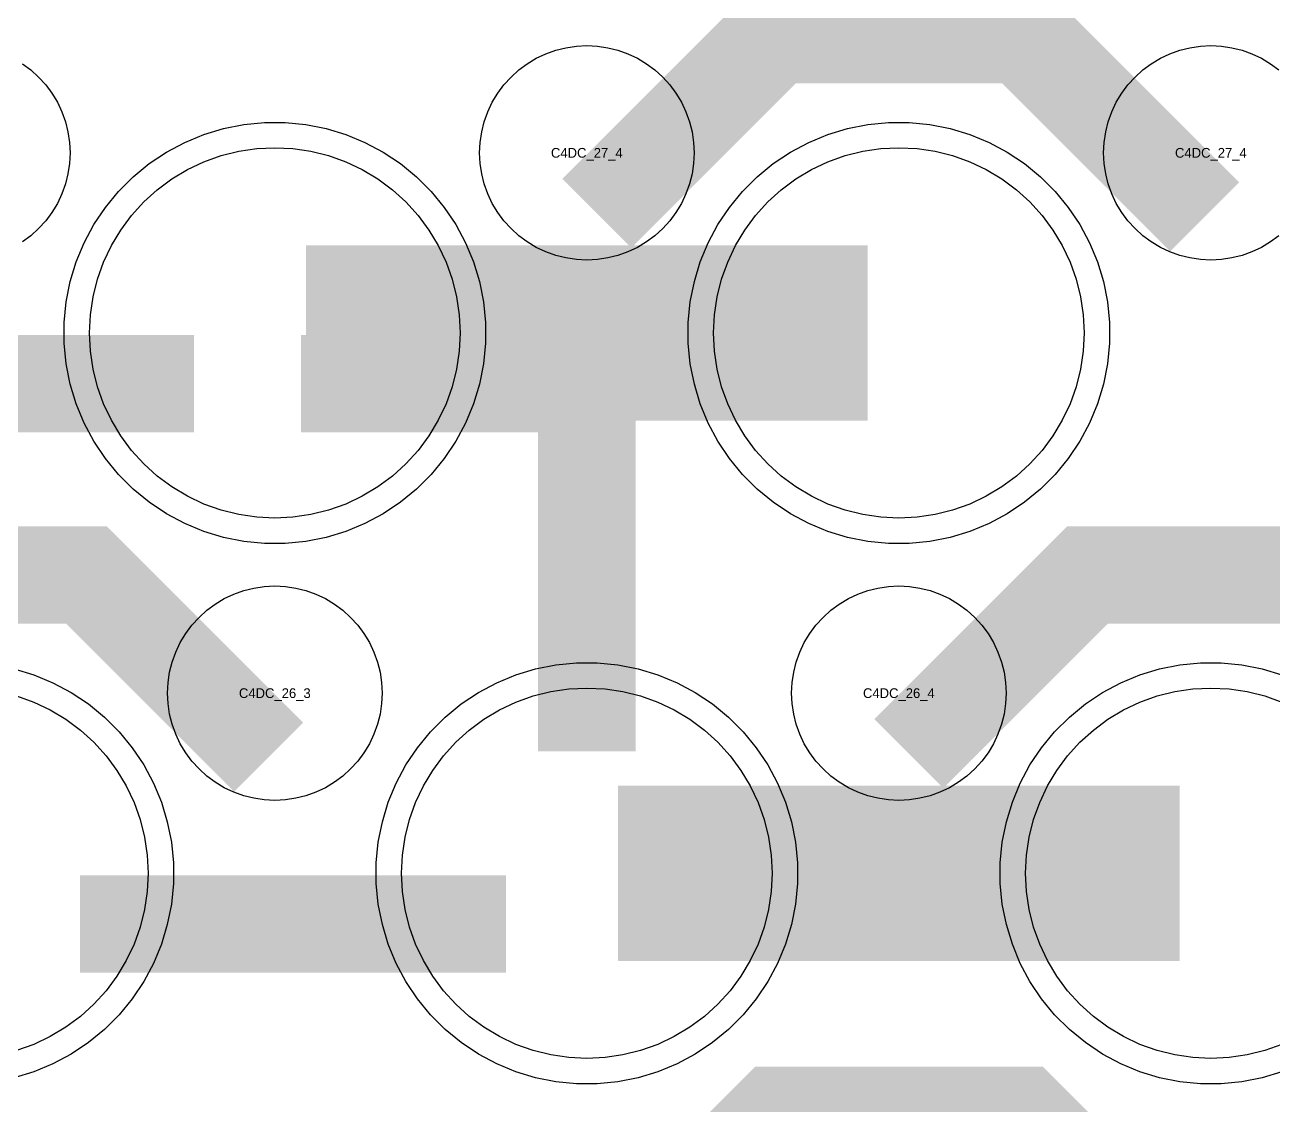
# Model space of a CAD drawing. Extents: x -11880 to 11880, y -14992 to 14992.
# Drawn here: x -10864.1 to -10544.1, y -11296.3 to -11019.4 of the extents above; entities that cross this region are included whole.
import ezdxf
from ezdxf.enums import TextEntityAlignment as Align

# ---------------------------------------------------------------- set-up
doc = ezdxf.new("R2010")
doc.units = 0
doc.header["$MEASUREMENT"] = 0
for name, color, linetype in [('GDS_775_DT_237', 138, 'CONTINUOUS'), ('RDL1_FS', 34, 'CONTINUOUS'), ('RDL_BS', 160, 'CONTINUOUS')]:
    doc.layers.add(name, color=color, linetype=linetype)

msp = doc.modelspace()

# ---------------------------------------------------------------- linework, layer by layer
at = {"layer": 'RDL1_FS'}
for points in [[(-10800, -11145.844), (-10804.657, -11145.615), (-10809.268, -11144.931), (-10813.791, -11143.799), (-10818.181, -11142.227), (-10822.395, -11140.235), (-10826.395, -11137.837), (-10830.14, -11135.059), (-10833.594, -11131.929), (-10836.724, -11128.475), (-10839.502, -11124.73), (-10841.9, -11120.73), (-10843.892, -11116.516), (-10845.464, -11112.126), (-10846.596, -11107.603), (-10847.28, -11102.992), (-10847.509, -11098.335), (-10847.28, -11093.678), (-10846.596, -11089.067), (-10845.464, -11084.544), (-10843.892, -11080.154), (-10841.9, -11075.94), (-10839.502, -11071.94), (-10836.724, -11068.195), (-10833.594, -11064.741), (-10830.14, -11061.611), (-10826.395, -11058.833), (-10822.395, -11056.435), (-10818.181, -11054.443), (-10813.791, -11052.871), (-10809.268, -11051.739), (-10804.657, -11051.055), (-10800, -11050.826), (-10795.343, -11051.055), (-10790.732, -11051.739), (-10786.209, -11052.871), (-10781.819, -11054.443), (-10777.605, -11056.435), (-10773.605, -11058.833), (-10769.86, -11061.611), (-10766.406, -11064.741), (-10763.276, -11068.195), (-10760.498, -11071.94), (-10758.1, -11075.94), (-10756.108, -11080.154), (-10754.536, -11084.544), (-10753.404, -11089.067), (-10752.72, -11093.678), (-10752.491, -11098.335), (-10752.72, -11102.992), (-10753.404, -11107.603), (-10754.536, -11112.126), (-10756.108, -11116.516), (-10758.1, -11120.73), (-10760.498, -11124.73), (-10763.276, -11128.475), (-10766.406, -11131.929), (-10769.86, -11135.059), (-10773.605, -11137.837), (-10777.605, -11140.235), (-10781.819, -11142.227), (-10786.209, -11143.799), (-10790.732, -11144.931), (-10795.343, -11145.615)], [(-10640, -11145.844), (-10644.657, -11145.615), (-10649.268, -11144.931), (-10653.791, -11143.799), (-10658.181, -11142.227), (-10662.395, -11140.235), (-10666.395, -11137.837), (-10670.14, -11135.059), (-10673.594, -11131.929), (-10676.724, -11128.475), (-10679.502, -11124.73), (-10681.9, -11120.73), (-10683.892, -11116.516), (-10685.464, -11112.126), (-10686.596, -11107.603), (-10687.28, -11102.992), (-10687.509, -11098.335), (-10687.28, -11093.678), (-10686.596, -11089.067), (-10685.464, -11084.544), (-10683.892, -11080.154), (-10681.9, -11075.94), (-10679.502, -11071.94), (-10676.724, -11068.195), (-10673.594, -11064.741), (-10670.14, -11061.611), (-10666.395, -11058.833), (-10662.395, -11056.435), (-10658.181, -11054.443), (-10653.791, -11052.871), (-10649.268, -11051.739), (-10644.657, -11051.055), (-10640, -11050.826), (-10635.343, -11051.055), (-10630.732, -11051.739), (-10626.209, -11052.871), (-10621.819, -11054.443), (-10617.605, -11056.435), (-10613.605, -11058.833), (-10609.86, -11061.611), (-10606.406, -11064.741), (-10603.276, -11068.195), (-10600.498, -11071.94), (-10598.1, -11075.94), (-10596.108, -11080.154), (-10594.536, -11084.544), (-10593.404, -11089.067), (-10592.72, -11093.678), (-10592.491, -11098.335), (-10592.72, -11102.992), (-10593.404, -11107.603), (-10594.536, -11112.126), (-10596.108, -11116.516), (-10598.1, -11120.73), (-10600.498, -11124.73), (-10603.276, -11128.475), (-10606.406, -11131.929), (-10609.86, -11135.059), (-10613.605, -11137.837), (-10617.605, -11140.235), (-10621.819, -11142.227), (-10626.209, -11143.799), (-10630.732, -11144.931), (-10635.343, -11145.615)], [(-10720, -11284.409), (-10724.657, -11284.18), (-10729.268, -11283.496), (-10733.791, -11282.364), (-10738.181, -11280.792), (-10742.395, -11278.8), (-10746.395, -11276.402), (-10750.14, -11273.624), (-10753.594, -11270.494), (-10756.724, -11267.04), (-10759.502, -11263.295), (-10761.9, -11259.295), (-10763.892, -11255.081), (-10765.464, -11250.691), (-10766.596, -11246.168), (-10767.28, -11241.557), (-10767.509, -11236.9), (-10767.28, -11232.243), (-10766.596, -11227.632), (-10765.464, -11223.109), (-10763.892, -11218.719), (-10761.9, -11214.505), (-10759.502, -11210.505), (-10756.724, -11206.76), (-10753.594, -11203.306), (-10750.14, -11200.176), (-10746.395, -11197.398), (-10742.395, -11195), (-10738.181, -11193.008), (-10733.791, -11191.436), (-10729.268, -11190.304), (-10724.657, -11189.62), (-10720, -11189.391), (-10715.343, -11189.62), (-10710.732, -11190.304), (-10706.209, -11191.436), (-10701.819, -11193.008), (-10697.605, -11195), (-10693.605, -11197.398), (-10689.86, -11200.176), (-10686.406, -11203.306), (-10683.276, -11206.76), (-10680.498, -11210.505), (-10678.1, -11214.505), (-10676.108, -11218.719), (-10674.536, -11223.109), (-10673.404, -11227.632), (-10672.72, -11232.243), (-10672.491, -11236.9), (-10672.72, -11241.557), (-10673.404, -11246.168), (-10674.536, -11250.691), (-10676.108, -11255.081), (-10678.1, -11259.295), (-10680.498, -11263.295), (-10683.276, -11267.04), (-10686.406, -11270.494), (-10689.86, -11273.624), (-10693.605, -11276.402), (-10697.605, -11278.8), (-10701.819, -11280.792), (-10706.209, -11282.364), (-10710.732, -11283.496), (-10715.343, -11284.18)]]:
    msp.add_lwpolyline(points, close=True, dxfattribs=at)
for points in [[(-10791.998, -11098.335, 45, 45, 0), (-10719.998, -11098.335, 45, 45, 0)], [(-10719.998, -11098.335, 45, 45, 0), (-10647.998, -11098.335, 45, 45, 0)], [(-10711.998, -11236.9, 45, 45, 0), (-10639.998, -11236.9, 45, 45, 0)], [(-10639.998, -11236.9, 45, 45, 0), (-10567.998, -11236.9, 45, 45, 0)]]:
    msp.add_lwpolyline(points, format="xyseb", dxfattribs=at)
for points in [[(-10541.819, -11280.792), (-10546.209, -11282.364), (-10550.732, -11283.496), (-10555.343, -11284.18), (-10560, -11284.409), (-10564.657, -11284.18), (-10569.268, -11283.496), (-10573.791, -11282.364), (-10578.181, -11280.792), (-10582.395, -11278.8), (-10586.395, -11276.402), (-10590.14, -11273.624), (-10593.594, -11270.494), (-10596.724, -11267.04), (-10599.502, -11263.295), (-10601.9, -11259.295), (-10603.892, -11255.081), (-10605.464, -11250.691), (-10606.596, -11246.168), (-10607.28, -11241.557), (-10607.509, -11236.9), (-10607.28, -11232.243), (-10606.596, -11227.632), (-10605.464, -11223.109), (-10603.892, -11218.719), (-10601.9, -11214.505), (-10599.502, -11210.505), (-10596.724, -11206.76), (-10593.594, -11203.306), (-10590.14, -11200.176), (-10586.395, -11197.398), (-10582.395, -11195), (-10578.181, -11193.008), (-10573.791, -11191.436), (-10569.268, -11190.304), (-10564.657, -11189.62), (-10560, -11189.391), (-10555.343, -11189.62), (-10550.732, -11190.304), (-10546.209, -11191.436), (-10541.819, -11193.008)], [(-10866.209, -11191.436), (-10861.819, -11193.008), (-10857.605, -11195), (-10853.605, -11197.398), (-10849.86, -11200.176), (-10846.406, -11203.306), (-10843.276, -11206.76), (-10840.498, -11210.505), (-10838.1, -11214.505), (-10836.108, -11218.719), (-10834.536, -11223.109), (-10833.404, -11227.632), (-10832.72, -11232.243), (-10832.491, -11236.9), (-10832.72, -11241.557), (-10833.404, -11246.168), (-10834.536, -11250.691), (-10836.108, -11255.081), (-10838.1, -11259.295), (-10840.498, -11263.295), (-10843.276, -11267.04), (-10846.406, -11270.494), (-10849.86, -11273.624), (-10853.605, -11276.402), (-10857.605, -11278.8), (-10861.819, -11280.792), (-10866.209, -11282.364)]]:
    msp.add_lwpolyline(points, dxfattribs=at)
at = {"layer": 'RDL_BS'}
for points in [[(-10717.438, -11067.649, 25, 25, 0), (-10671.623, -11021.834, 25, 25, 0), (-10638.07, -11021.834, 25, 25, 0)], [(-10561.599, -11068.548, 25, 25, 0), (-10608.313, -11021.834, 25, 25, 0), (-10638.071, -11021.834, 25, 25, 0)], [(-10720, -11205.61, 25, 25, 0), (-10720, -11098.833, 25, 25, 0)], [(-10720, -11205.61, 25, 25, 0), (-10720, -11098.833, 25, 25, 0)], [(-10929.984, -11111.348, 25, 25, 0), (-10820.719, -11111.348, 25, 25, 0)], [(-10707.5, -11111.333, 25, 25, 0), (-10793.333, -11111.333, 25, 25, 0)], [(-10707.5, -11111.333, 25, 25, 0), (-10772.167, -11111.333, 25, 25, 0)], [(-10801.599, -11207.113, 25, 25, 0), (-10848.313, -11160.399, 25, 25, 0), (-10878.071, -11160.399, 25, 25, 0)], [(-10637.438, -11206.214, 25, 25, 0), (-10591.623, -11160.399, 25, 25, 0), (-10558.07, -11160.399, 25, 25, 0)], [(-10481.599, -11207.113, 25, 25, 0), (-10528.313, -11160.399, 25, 25, 0), (-10558.071, -11160.399, 25, 25, 0)], [(-10849.984, -11249.913, 25, 25, 0), (-10740.719, -11249.913, 25, 25, 0)], [(-10717.438, -11344.774, 25, 25, 0), (-10671.623, -11298.959, 25, 25, 0), (-10638.07, -11298.959, 25, 25, 0)], [(-10561.599, -11345.673, 25, 25, 0), (-10608.313, -11298.959, 25, 25, 0), (-10638.071, -11298.959, 25, 25, 0)]]:
    msp.add_lwpolyline(points, format="xyseb", dxfattribs=at)
for points in [[(-10720, -11079.641), (-10722.693, -11079.509), (-10725.365, -11079.113), (-10727.984, -11078.456), (-10730.519, -11077.549), (-10732.956, -11076.397), (-10735.28, -11075.004), (-10737.443, -11073.401), (-10739.442, -11071.589), (-10741.254, -11069.59), (-10742.857, -11067.427), (-10744.25, -11065.103), (-10745.402, -11062.666), (-10746.309, -11060.131), (-10746.966, -11057.512), (-10747.362, -11054.84), (-10747.494, -11052.147), (-10747.362, -11049.454), (-10746.966, -11046.782), (-10746.309, -11044.163), (-10745.402, -11041.628), (-10744.25, -11039.191), (-10742.857, -11036.867), (-10741.254, -11034.704), (-10739.442, -11032.705), (-10737.443, -11030.893), (-10735.28, -11029.29), (-10732.956, -11027.897), (-10730.519, -11026.745), (-10727.984, -11025.838), (-10725.365, -11025.181), (-10722.693, -11024.785), (-10720, -11024.653), (-10717.307, -11024.785), (-10714.635, -11025.181), (-10712.016, -11025.838), (-10709.481, -11026.745), (-10707.044, -11027.897), (-10704.72, -11029.29), (-10702.557, -11030.893), (-10700.558, -11032.705), (-10698.746, -11034.704), (-10697.143, -11036.867), (-10695.75, -11039.191), (-10694.598, -11041.628), (-10693.691, -11044.163), (-10693.034, -11046.782), (-10692.638, -11049.454), (-10692.506, -11052.147), (-10692.638, -11054.84), (-10693.034, -11057.512), (-10693.691, -11060.131), (-10694.598, -11062.666), (-10695.75, -11065.103), (-10697.143, -11067.427), (-10698.746, -11069.59), (-10700.558, -11071.589), (-10702.557, -11073.401), (-10704.72, -11075.004), (-10707.044, -11076.397), (-10709.481, -11077.549), (-10712.016, -11078.456), (-10714.635, -11079.113), (-10717.307, -11079.509)], [(-10802.644, -11152.335), (-10807.938, -11151.818), (-10813.165, -11150.772), (-10818.205, -11149.241), (-10823.115, -11147.21), (-10827.777, -11144.718), (-10832.191, -11141.771), (-10836.292, -11138.409), (-10840.074, -11134.627), (-10843.436, -11130.526), (-10846.383, -11126.112), (-10848.875, -11121.45), (-10850.906, -11116.54), (-10852.437, -11111.5), (-10853.483, -11106.273), (-10854, -11100.979), (-10854, -11095.691), (-10853.483, -11090.397), (-10852.437, -11085.17), (-10850.906, -11080.13), (-10848.875, -11075.22), (-10846.383, -11070.558), (-10843.436, -11066.144), (-10840.074, -11062.043), (-10836.292, -11058.261), (-10832.191, -11054.899), (-10827.777, -11051.952), (-10823.115, -11049.46), (-10818.205, -11047.429), (-10813.165, -11045.898), (-10807.938, -11044.852), (-10802.644, -11044.335), (-10797.356, -11044.335), (-10792.062, -11044.852), (-10786.835, -11045.898), (-10781.795, -11047.429), (-10776.885, -11049.46), (-10772.223, -11051.952), (-10767.809, -11054.899), (-10763.708, -11058.261), (-10759.926, -11062.043), (-10756.564, -11066.144), (-10753.617, -11070.558), (-10751.125, -11075.22), (-10749.094, -11080.13), (-10747.563, -11085.17), (-10746.517, -11090.397), (-10746, -11095.691), (-10746, -11100.979), (-10746.517, -11106.273), (-10747.563, -11111.5), (-10749.094, -11116.54), (-10751.125, -11121.45), (-10753.617, -11126.112), (-10756.564, -11130.526), (-10759.926, -11134.627), (-10763.708, -11138.409), (-10767.809, -11141.771), (-10772.223, -11144.718), (-10776.885, -11147.21), (-10781.795, -11149.241), (-10786.835, -11150.772), (-10792.062, -11151.818), (-10797.356, -11152.335)], [(-10642.644, -11152.335), (-10647.938, -11151.818), (-10653.165, -11150.772), (-10658.205, -11149.241), (-10663.115, -11147.21), (-10667.777, -11144.718), (-10672.191, -11141.771), (-10676.292, -11138.409), (-10680.074, -11134.627), (-10683.436, -11130.526), (-10686.383, -11126.112), (-10688.875, -11121.45), (-10690.906, -11116.54), (-10692.437, -11111.5), (-10693.483, -11106.273), (-10694, -11100.979), (-10694, -11095.691), (-10693.483, -11090.397), (-10692.437, -11085.17), (-10690.906, -11080.13), (-10688.875, -11075.22), (-10686.383, -11070.558), (-10683.436, -11066.144), (-10680.074, -11062.043), (-10676.292, -11058.261), (-10672.191, -11054.899), (-10667.777, -11051.952), (-10663.115, -11049.46), (-10658.205, -11047.429), (-10653.165, -11045.898), (-10647.938, -11044.852), (-10642.644, -11044.335), (-10637.356, -11044.335), (-10632.062, -11044.852), (-10626.835, -11045.898), (-10621.795, -11047.429), (-10616.885, -11049.46), (-10612.223, -11051.952), (-10607.809, -11054.899), (-10603.708, -11058.261), (-10599.926, -11062.043), (-10596.564, -11066.144), (-10593.617, -11070.558), (-10591.125, -11075.22), (-10589.094, -11080.13), (-10587.563, -11085.17), (-10586.517, -11090.397), (-10586, -11095.691), (-10586, -11100.979), (-10586.517, -11106.273), (-10587.563, -11111.5), (-10589.094, -11116.54), (-10591.125, -11121.45), (-10593.617, -11126.112), (-10596.564, -11130.526), (-10599.926, -11134.627), (-10603.708, -11138.409), (-10607.809, -11141.771), (-10612.223, -11144.718), (-10616.885, -11147.21), (-10621.795, -11149.241), (-10626.835, -11150.772), (-10632.062, -11151.818), (-10637.356, -11152.335)], [(-10800, -11218.206), (-10802.693, -11218.074), (-10805.365, -11217.678), (-10807.984, -11217.021), (-10810.519, -11216.114), (-10812.956, -11214.962), (-10815.28, -11213.569), (-10817.443, -11211.966), (-10819.442, -11210.154), (-10821.254, -11208.155), (-10822.857, -11205.992), (-10824.25, -11203.668), (-10825.402, -11201.231), (-10826.309, -11198.696), (-10826.966, -11196.077), (-10827.362, -11193.405), (-10827.494, -11190.712), (-10827.362, -11188.019), (-10826.966, -11185.347), (-10826.309, -11182.728), (-10825.402, -11180.193), (-10824.25, -11177.756), (-10822.857, -11175.432), (-10821.254, -11173.269), (-10819.442, -11171.27), (-10817.443, -11169.458), (-10815.28, -11167.855), (-10812.956, -11166.462), (-10810.519, -11165.31), (-10807.984, -11164.403), (-10805.365, -11163.746), (-10802.693, -11163.35), (-10800, -11163.218), (-10797.307, -11163.35), (-10794.635, -11163.746), (-10792.016, -11164.403), (-10789.481, -11165.31), (-10787.044, -11166.462), (-10784.72, -11167.855), (-10782.557, -11169.458), (-10780.558, -11171.27), (-10778.746, -11173.269), (-10777.143, -11175.432), (-10775.75, -11177.756), (-10774.598, -11180.193), (-10773.691, -11182.728), (-10773.034, -11185.347), (-10772.638, -11188.019), (-10772.506, -11190.712), (-10772.638, -11193.405), (-10773.034, -11196.077), (-10773.691, -11198.696), (-10774.598, -11201.231), (-10775.75, -11203.668), (-10777.143, -11205.992), (-10778.746, -11208.155), (-10780.558, -11210.154), (-10782.557, -11211.966), (-10784.72, -11213.569), (-10787.044, -11214.962), (-10789.481, -11216.114), (-10792.016, -11217.021), (-10794.635, -11217.678), (-10797.307, -11218.074)], [(-10640, -11218.206), (-10642.693, -11218.074), (-10645.365, -11217.678), (-10647.984, -11217.021), (-10650.519, -11216.114), (-10652.956, -11214.962), (-10655.28, -11213.569), (-10657.443, -11211.966), (-10659.442, -11210.154), (-10661.254, -11208.155), (-10662.857, -11205.992), (-10664.25, -11203.668), (-10665.402, -11201.231), (-10666.309, -11198.696), (-10666.966, -11196.077), (-10667.362, -11193.405), (-10667.494, -11190.712), (-10667.362, -11188.019), (-10666.966, -11185.347), (-10666.309, -11182.728), (-10665.402, -11180.193), (-10664.25, -11177.756), (-10662.857, -11175.432), (-10661.254, -11173.269), (-10659.442, -11171.27), (-10657.443, -11169.458), (-10655.28, -11167.855), (-10652.956, -11166.462), (-10650.519, -11165.31), (-10647.984, -11164.403), (-10645.365, -11163.746), (-10642.693, -11163.35), (-10640, -11163.218), (-10637.307, -11163.35), (-10634.635, -11163.746), (-10632.016, -11164.403), (-10629.481, -11165.31), (-10627.044, -11166.462), (-10624.72, -11167.855), (-10622.557, -11169.458), (-10620.558, -11171.27), (-10618.746, -11173.269), (-10617.143, -11175.432), (-10615.75, -11177.756), (-10614.598, -11180.193), (-10613.691, -11182.728), (-10613.034, -11185.347), (-10612.638, -11188.019), (-10612.506, -11190.712), (-10612.638, -11193.405), (-10613.034, -11196.077), (-10613.691, -11198.696), (-10614.598, -11201.231), (-10615.75, -11203.668), (-10617.143, -11205.992), (-10618.746, -11208.155), (-10620.558, -11210.154), (-10622.557, -11211.966), (-10624.72, -11213.569), (-10627.044, -11214.962), (-10629.481, -11216.114), (-10632.016, -11217.021), (-10634.635, -11217.678), (-10637.307, -11218.074)], [(-10722.644, -11290.9), (-10727.938, -11290.383), (-10733.165, -11289.337), (-10738.205, -11287.806), (-10743.115, -11285.775), (-10747.777, -11283.283), (-10752.191, -11280.336), (-10756.292, -11276.974), (-10760.074, -11273.192), (-10763.436, -11269.091), (-10766.383, -11264.677), (-10768.875, -11260.015), (-10770.906, -11255.105), (-10772.437, -11250.065), (-10773.483, -11244.838), (-10774, -11239.544), (-10774, -11234.256), (-10773.483, -11228.962), (-10772.437, -11223.735), (-10770.906, -11218.695), (-10768.875, -11213.785), (-10766.383, -11209.123), (-10763.436, -11204.709), (-10760.074, -11200.608), (-10756.292, -11196.826), (-10752.191, -11193.464), (-10747.777, -11190.517), (-10743.115, -11188.025), (-10738.205, -11185.994), (-10733.165, -11184.463), (-10727.938, -11183.417), (-10722.644, -11182.9), (-10717.356, -11182.9), (-10712.062, -11183.417), (-10706.835, -11184.463), (-10701.795, -11185.994), (-10696.885, -11188.025), (-10692.223, -11190.517), (-10687.809, -11193.464), (-10683.708, -11196.826), (-10679.926, -11200.608), (-10676.564, -11204.709), (-10673.617, -11209.123), (-10671.125, -11213.785), (-10669.094, -11218.695), (-10667.563, -11223.735), (-10666.517, -11228.962), (-10666, -11234.256), (-10666, -11239.544), (-10666.517, -11244.838), (-10667.563, -11250.065), (-10669.094, -11255.105), (-10671.125, -11260.015), (-10673.617, -11264.677), (-10676.564, -11269.091), (-10679.926, -11273.192), (-10683.708, -11276.974), (-10687.809, -11280.336), (-10692.223, -11283.283), (-10696.885, -11285.775), (-10701.795, -11287.806), (-10706.835, -11289.337), (-10712.062, -11290.383), (-10717.356, -11290.9)]]:
    msp.add_lwpolyline(points, close=True, dxfattribs=at)
for points in [[(-10542.557, -11073.401), (-10544.72, -11075.004), (-10547.044, -11076.397), (-10549.481, -11077.549), (-10552.016, -11078.456), (-10554.635, -11079.113), (-10557.307, -11079.509), (-10560, -11079.641), (-10562.693, -11079.509), (-10565.365, -11079.113), (-10567.984, -11078.456), (-10570.519, -11077.549), (-10572.956, -11076.397), (-10575.28, -11075.004), (-10577.443, -11073.401), (-10579.442, -11071.589), (-10581.254, -11069.59), (-10582.857, -11067.427), (-10584.25, -11065.103), (-10585.402, -11062.666), (-10586.309, -11060.131), (-10586.966, -11057.512), (-10587.362, -11054.84), (-10587.494, -11052.147), (-10587.362, -11049.454), (-10586.966, -11046.782), (-10586.309, -11044.163), (-10585.402, -11041.628), (-10584.25, -11039.191), (-10582.857, -11036.867), (-10581.254, -11034.704), (-10579.442, -11032.705), (-10577.443, -11030.893), (-10575.28, -11029.29), (-10572.956, -11027.897), (-10570.519, -11026.745), (-10567.984, -11025.838), (-10565.365, -11025.181), (-10562.693, -11024.785), (-10560, -11024.653), (-10557.307, -11024.785), (-10554.635, -11025.181), (-10552.016, -11025.838), (-10549.481, -11026.745), (-10547.044, -11027.897), (-10544.72, -11029.29), (-10542.557, -11030.893)], [(-10864.72, -11029.29), (-10862.557, -11030.893), (-10860.558, -11032.705), (-10858.746, -11034.704), (-10857.143, -11036.867), (-10855.75, -11039.191), (-10854.598, -11041.628), (-10853.691, -11044.163), (-10853.034, -11046.782), (-10852.638, -11049.454), (-10852.506, -11052.147), (-10852.638, -11054.84), (-10853.034, -11057.512), (-10853.691, -11060.131), (-10854.598, -11062.666), (-10855.75, -11065.103), (-10857.143, -11067.427), (-10858.746, -11069.59), (-10860.558, -11071.589), (-10862.557, -11073.401), (-10864.72, -11075.004)], [(-10541.795, -11287.806), (-10546.835, -11289.337), (-10552.062, -11290.383), (-10557.356, -11290.9), (-10562.644, -11290.9), (-10567.938, -11290.383), (-10573.165, -11289.337), (-10578.205, -11287.806), (-10583.115, -11285.775), (-10587.777, -11283.283), (-10592.191, -11280.336), (-10596.292, -11276.974), (-10600.074, -11273.192), (-10603.436, -11269.091), (-10606.383, -11264.677), (-10608.875, -11260.015), (-10610.906, -11255.105), (-10612.437, -11250.065), (-10613.483, -11244.838), (-10614, -11239.544), (-10614, -11234.256), (-10613.483, -11228.962), (-10612.437, -11223.735), (-10610.906, -11218.695), (-10608.875, -11213.785), (-10606.383, -11209.123), (-10603.436, -11204.709), (-10600.074, -11200.608), (-10596.292, -11196.826), (-10592.191, -11193.464), (-10587.777, -11190.517), (-10583.115, -11188.025), (-10578.205, -11185.994), (-10573.165, -11184.463), (-10567.938, -11183.417), (-10562.644, -11182.9), (-10557.356, -11182.9), (-10552.062, -11183.417), (-10546.835, -11184.463), (-10541.795, -11185.994)], [(-10866.835, -11184.463), (-10861.795, -11185.994), (-10856.885, -11188.025), (-10852.223, -11190.517), (-10847.809, -11193.464), (-10843.708, -11196.826), (-10839.926, -11200.608), (-10836.564, -11204.709), (-10833.617, -11209.123), (-10831.125, -11213.785), (-10829.094, -11218.695), (-10827.563, -11223.735), (-10826.517, -11228.962), (-10826, -11234.256), (-10826, -11239.544), (-10826.517, -11244.838), (-10827.563, -11250.065), (-10829.094, -11255.105), (-10831.125, -11260.015), (-10833.617, -11264.677), (-10836.564, -11269.091), (-10839.926, -11273.192), (-10843.708, -11276.974), (-10847.809, -11280.336), (-10852.223, -11283.283), (-10856.885, -11285.775), (-10861.795, -11287.806), (-10866.835, -11289.337)]]:
    msp.add_lwpolyline(points, dxfattribs=at)

# ---------------------------------------------------------------- texts
at = {"layer": 'GDS_775_DT_237'}
for s, p in [('C4DC_27_4', (-10720, -11052.147)), ('C4DC_27_4', (-10720, -11052.147)), ('C4DC_27_4', (-10560, -11052.147)), ('C4DC_27_4', (-10560, -11052.147)), ('C4DC_26_3', (-10800, -11190.712)), ('C4DC_26_3', (-10800, -11190.712)), ('C4DC_26_4', (-10640, -11190.712)), ('C4DC_26_4', (-10640, -11190.712))]:
    msp.add_text(s, height=2.5, dxfattribs=at).set_placement(p, align=Align.MIDDLE_CENTER)

doc.saveas('drawing.dxf')
